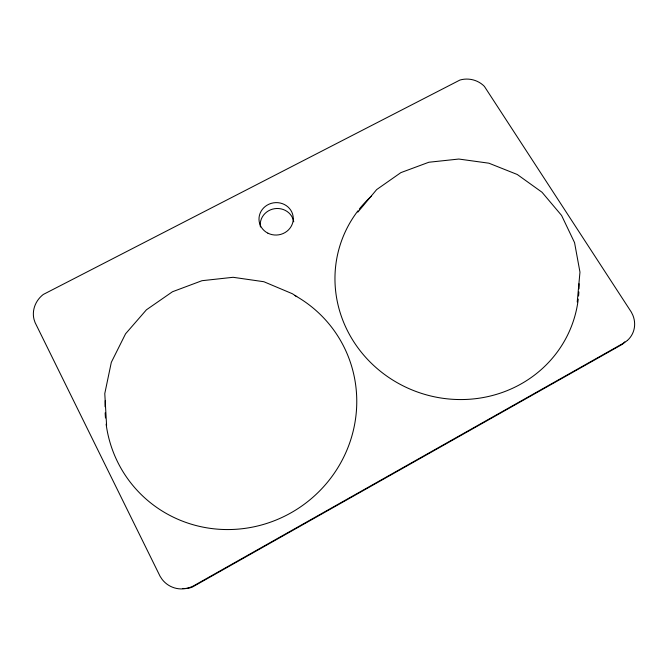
<?xml version="1.0" encoding="UTF-8"?>
<svg xmlns="http://www.w3.org/2000/svg" width="668" height="668" viewBox="0 0 668 668"><rect width="100%" height="100%" fill="white"/><g stroke="black" fill="none" stroke-linecap="round" stroke-linejoin="round"><path stroke-width="1" d="M577.235 301.961L579.966 272.135L574.563 242.643L561.579 215.438L542.015 192.242L517.249 174.482L488.918 163.201L458.824 159.042L428.848 162.249L400.867 172.628L376.66 189.587L357.823 212.132M296.776 296.6L292.392 293.745L263.877 281.729L233.099 277.295L201.987 280.702L172.469 291.749L146.426 309.802L125.559 333.816L111.314 362.34L104.784 393.569L106.596 425.449M295.022 295.598A127.054 123.655 -36.7 0 1 300.233 507.087A127.054 123.655 -36.7 0 1 106.128 424.105M105.477 417.984A127.054 123.655 -36.7 0 1 105.16 412.849M105.068 406.695A127.054 123.655 -36.7 0 1 105.285 400.575M578.254 299.105A122.653 116.666 18.9 0 1 412.966 390.304A122.653 116.666 18.9 0 1 358.006 210.754M359.292 209.109A122.653 116.666 18.9 0 1 371.35 196.192M579.022 283.725A122.653 116.666 18.9 0 1 579.006 288.843M578.88 291.924A122.653 116.666 18.9 0 1 578.58 296.033M182.748 588.458A26.294 25.042 -65.2 0 0 191.992 587.264L622.476 344.22A24.399 22.654 33.2 0 0 624.797 341.816M260.403 227.011A16.875 15.965 -7.6 0 1 274.581 208.7A16.875 15.965 -7.6 0 1 293.745 221.793M627.386 340.446L624.655 342.5L192.977 586.195L189.403 587.665A26.778 25.493 -64.9 0 1 162.182 579.465L160.086 576.292L35.078 322.544L34.01 319.346A24.708 22.879 -32.4 0 1 43.278 294.463L459.918 80.051A22.904 20.85 10.3 0 1 484.375 86.372L631.31 312.09L632.88 315.279A24.816 23.004 33 0 1 627.386 340.446M267.901 233.174A17.159 16.199 -7.5 0 0 293.269 218.227A17.159 16.199 -7.5 0 0 267.233 205.101A17.159 16.199 -7.5 0 0 267.901 233.174"/></g></svg>
